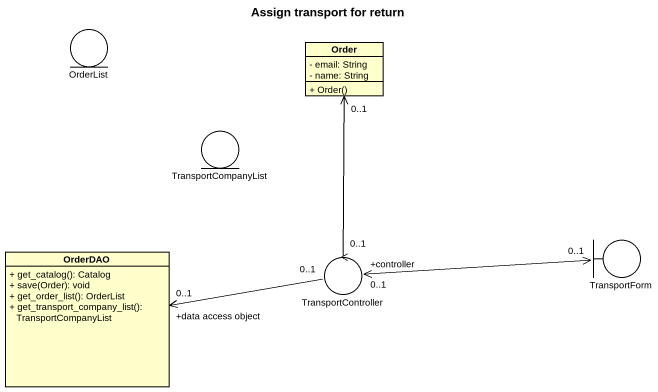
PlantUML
@startuml
title Assign transport for return
allowmixing
hide circle
hide empty members
skinparam classAttributeIconSize 0
entity OrderList
class Order {
  - email: String
  - name: String
  + Order()
}
entity TransportCompanyList
boundary TransportForm
class OrderDAO {
  + get_catalog(): Catalog
  + save(Order): void
  + get_order_list(): OrderList
  + get_transport_company_list(): TransportCompanyList
}
control TransportController
TransportController "0..1" -up-> "0..1" Order
TransportController "+controller\n0..1" <-right-> "0..1" TransportForm
TransportController "0..1" -left-> "+data access object\n0..1" OrderDAO
@enduml
